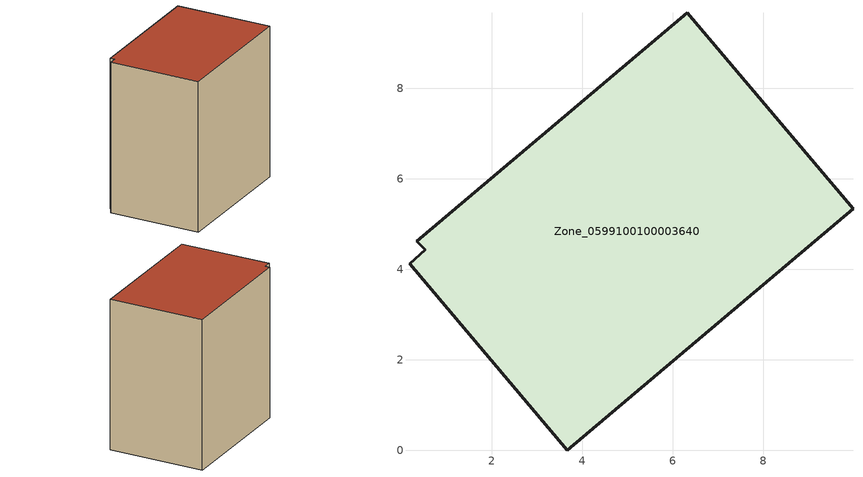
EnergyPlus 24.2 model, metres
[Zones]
Zone_0599100100003640
 floor ground (C_G): 0.18,4.12 0.53,4.43 0.34,4.62 6.32,9.67 9.98,5.34 3.67,0 z0
 wall outside (C_F): 9.98,5.34 6.32,9.67 0.34,4.62 0.53,4.43 0.18,4.12 3.67,0 9.98,5.34 z0:8.99
 roof outside (C_R): 0.53,4.43 0.18,4.12 3.67,0 9.98,5.34 6.32,9.67 0.34,4.62 z8.99
[BUILDING]
Pand.0599100100003640: North Axis=0; Terrain=City; Loads Convergence Tolerance Value=0.04; Temperature Convergence Tolerance Value=0.4; Solar Distribution=FullExterior; Maximum Number of Warmup Days=25; Minimum Number of Warmup Days=1
[Site:Location]
Rotterdam.The.Hague.AP_ZH_NLD Design_Conditions: Latitude=51.96; Longitude=4.45; Time Zone=1; Elevation=-4.5
[SITE:GROUNDTEMPERATURE:BUILDINGSURFACE]
18, 18, 18, 18, 18, 18, 18, 18, 18, 18, 18, 18
[MATERIAL] Thermal Absorptance=0.9; Solar Absorptance=0.7; Visible Absorptance=0.7
Name | Roughness | Thickness | Conductivity | Density | Specific Heat
G.TI.2006-2014 | MediumSmooth | 0.15 | 0.06 | 540 | 1210
F.TI.2006-2014 | Rough | 0.3 | 0.12 | 1920 | 840
R.TI.2006-2014 | MediumRough | 0.2 | 0.08 | 1500 | 1000
[CONSTRUCTION]
C_G: G.TI.2006-2014
C_F: F.TI.2006-2014
C_R: R.TI.2006-2014
[ZONE]
Zone_0599100100003640: Type=1; Multiplier=1; Ceiling Height=Autocalculate; Volume=Autocalculate; Floor Area=autocalculate; Part of Total Floor Area=Yes
[ZONEINFILTRATION:DESIGNFLOWRATE]
Infil_Zone_0599100100003640: Zone or ZoneList or Space or SpaceList=Zone_0599100100003640; Schedule=AlwaysOn; Design Flow Rate Calculation Method=Flow/Area; Flow Rate per Floor Area=0.0015; Constant Term Coefficient=1; Temperature Term Coefficient=0; Velocity Term Coefficient=0; Velocity Squared Term Coefficient=0
[HVACTEMPLATE:ZONE:IDEALLOADSAIRSYSTEM]
Zone_0599100100003640: Maximum Heating Supply Air Temperature=50; Minimum Cooling Supply Air Temperature=13; Maximum Heating Supply Air Humidity Ratio=0.0156; Minimum Cooling Supply Air Humidity Ratio=0.0077; Heating Limit=NoLimit; Cooling Limit=NoLimit; Dehumidification Control Type=ConstantSensibleHeatRatio; Cooling Sensible Heat Ratio=0.7; Dehumidification Setpoint=60; Humidification Control Type=None; Humidification Setpoint=30; Outdoor Air Method=None; Outdoor Air Flow Rate per Person=0.00944; Outdoor Air Flow Rate per Zone Floor Area=0; Outdoor Air Flow Rate per Zone=0; Demand Controlled Ventilation Type=None; Outdoor Air Economizer Type=NoEconomizer; Heat Recovery Type=None; Sensible Heat Recovery Effectiveness=0.7; Latent Heat Recovery Effectiveness=0.65
[ZONECONTROL:THERMOSTAT]
ThermostatControl_Zone_0599100100003640: Zone or ZoneList=Zone_0599100100003640; Control Type Schedule=DualSetpointControlType; Control 1=Thermostat_Zone_0599100100003640; Temperature Difference Between Cutout And Setpoint=0
[THERMOSTATSETPOINT:DUALSETPOINT]
Thermostat_Zone_0599100100003640: Heating Setpoint Temperature Schedule=HeatingSetpoint_Zone_0599100100003640; Cooling Setpoint Temperature Schedule=CoolingSetpoint_Zone_0599100100003640
[SCHEDULE:COMPACT]
HeatingSetpoint_Zone_0599100100003640: Through: 12/31, For: AllDays, Until: 24:00, 21
CoolingSetpoint_Zone_0599100100003640: Through: 12/31, For: AllDays, Until: 24:00, 24
DualSetpointControlType: Through: 12/31, For: AllDays, Until: 24:00, 4
AlwaysOn: Through: 12/31, For: AllDays, Until: 24:00, 1
